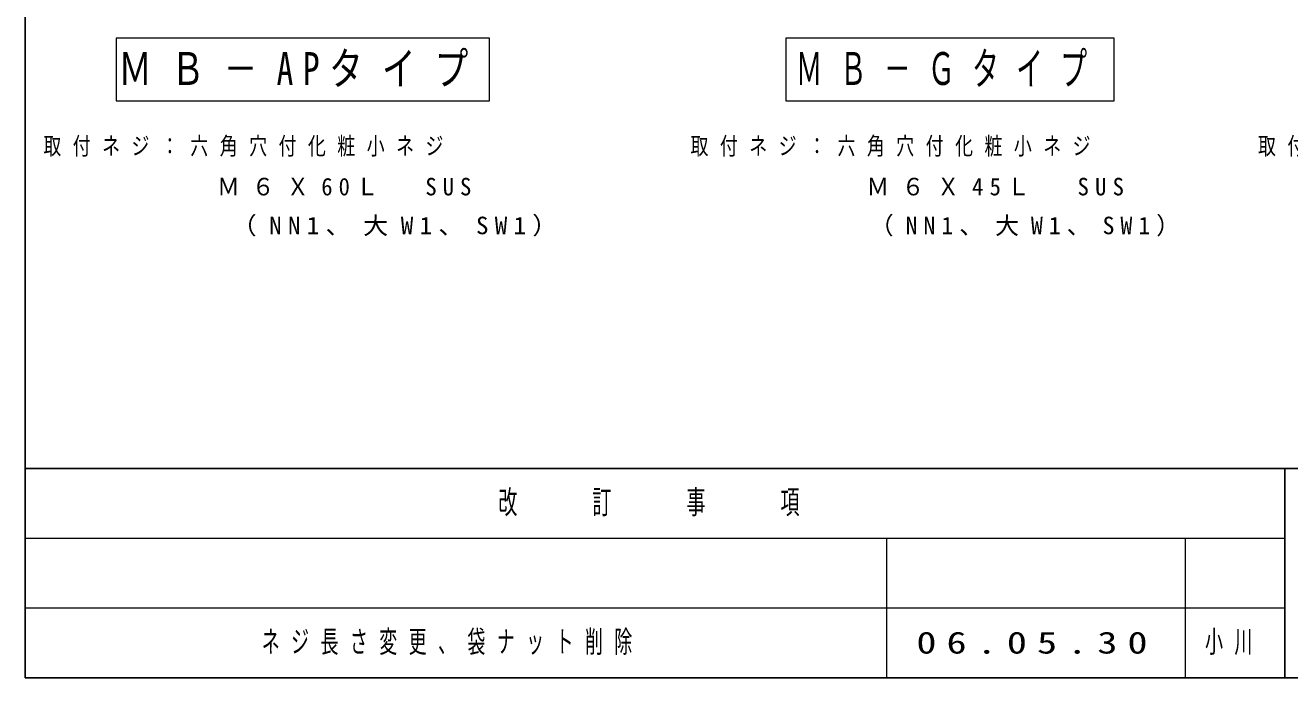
# Model space of a CAD drawing. Units: millimetres on the paper. Extents: x -365 to 12, y -38 to 257.
# Drawn here: x -365 to -238, y 0 to 65.5 of the extents above; entities that cross this region are included whole.
import ezdxf

# ---------------------------------------------------------------- set-up
doc = ezdxf.new("R2010")
doc.units = ezdxf.units.MM
doc.layers.add('0_2', color=7, linetype='Continuous', lineweight=13)
doc.layers.add('LY_3', color=7, linetype='Continuous', lineweight=13)
doc.styles.add('ＭＳ ゴシック', font='')
doc.styles.get('ＭＳ ゴシック').set_extended_font_data('MS Gothic')

msp = doc.modelspace()

# ---------------------------------------------------------------- linework, layer by layer
at = {"layer": '0_2', "color": 20, "lineweight": 25}
for p, q in [((-365, 257), (-365, 0)), ((-365, 21), (0, 21)), ((-365, 0), (0, 0))]:
    msp.add_line(p, q, dxfattribs=at)
at = {"layer": '0_2', "color": 3, "lineweight": 25}
msp.add_line((-238.5, 21), (-238.5, 0), dxfattribs=at)
at = {"layer": '0_2'}
for p, q in [((-365, 14), (-238.5, 14)), ((-278.5, 14), (-278.5, 0)), ((-248.5, 14), (-248.5, 0)), ((-365, 7), (-238.5, 7))]:
    msp.add_line(p, q, dxfattribs=at)
at = {"layer": 'LY_3'}
for p, q in [((-318.369, 64.19), (-355.869, 64.19)), ((-355.869, 64.19), (-355.869, 57.89)), ((-318.369, 57.89), (-318.369, 64.19)), ((-255.619, 64.19), (-288.619, 64.19)), ((-288.619, 64.19), (-288.619, 57.89)), ((-255.619, 57.89), (-255.619, 64.19)), ((-355.869, 57.89), (-318.369, 57.89)), ((-288.619, 57.89), (-255.619, 57.89))]:
    msp.add_line(p, q, dxfattribs=at)

# ---------------------------------------------------------------- texts
at = {"layer": '0_2', "insert": (-301.75, 17.5), "char_height": 2.346, "attachment_point": 5, "style": 'ＭＳ ゴシック'}
msp.add_mtext('\\T1.64;\\W0.6;改\u3000\u3000訂\u3000\u3000事\u3000\u3000項', dxfattribs=at)
at = {"layer": 'LY_3', "style": 'ＭＳ ゴシック'}
for s, insert, char_height, attachment_point in [('\\T1.57;\\W0.75;ＭＢ－APタイプ', (-337.119, 61.04), 3.299, 5), ('\\T1.64;\\W0.6;ＭＢ－Ｇタイプ', (-272.119, 61.04), 3.299, 5), ('\\T1.64;\\W0.75;取付ネジ：六角穴付化粧小ネジ', (-363.189, 53.271), 1.76, 4), ('\\T1.64;\\W0.75;取付ネジ：六角穴付化粧小ネジ', (-298.188, 53.271), 1.76, 4), ('\\T1.64;\\W0.75;取付ネジ：六角穴付化粧小ネジ', (-241.189, 53.271), 1.76, 4), ('\\T1.53;\\W0.95;\u3000\u3000\u3000\u3000\u3000Ｍ６Ｘ60Ｌ\u3000SUS', (-363.189, 49.271), 1.76, 4), ('\\T1.55;\\W0.95;\u3000\u3000\u3000\u3000\u3000Ｍ６Ｘ45Ｌ\u3000SUS', (-298.188, 49.271), 1.76, 4), ('\\T1.5;\\W1.05;\u3000\u3000\u3000\u3000\u3000（NN1、大W1、SW1）', (-363.189, 45.271), 1.76, 4), ('\\T1.5;\u3000\u3000\u3000\u3000\u3000（NN1、大W1、SW1）', (-298.188, 45.271), 1.76, 4), ('\\T1.64;\\W0.6;ネジ長さ変更、袋ナット削除', (-341.25, 3.5), 2.199, 4), ('\\T1.5;\\W1.35;06.05.30', (-275.5, 3.5), 2.199, 4), ('\\T1.64;\\W0.6;小川', (-246.5, 3.5), 2.199, 4)]:
    msp.add_mtext(s, dxfattribs=dict(at, insert=insert, char_height=char_height, attachment_point=attachment_point))

doc.saveas('drawing.dxf')
